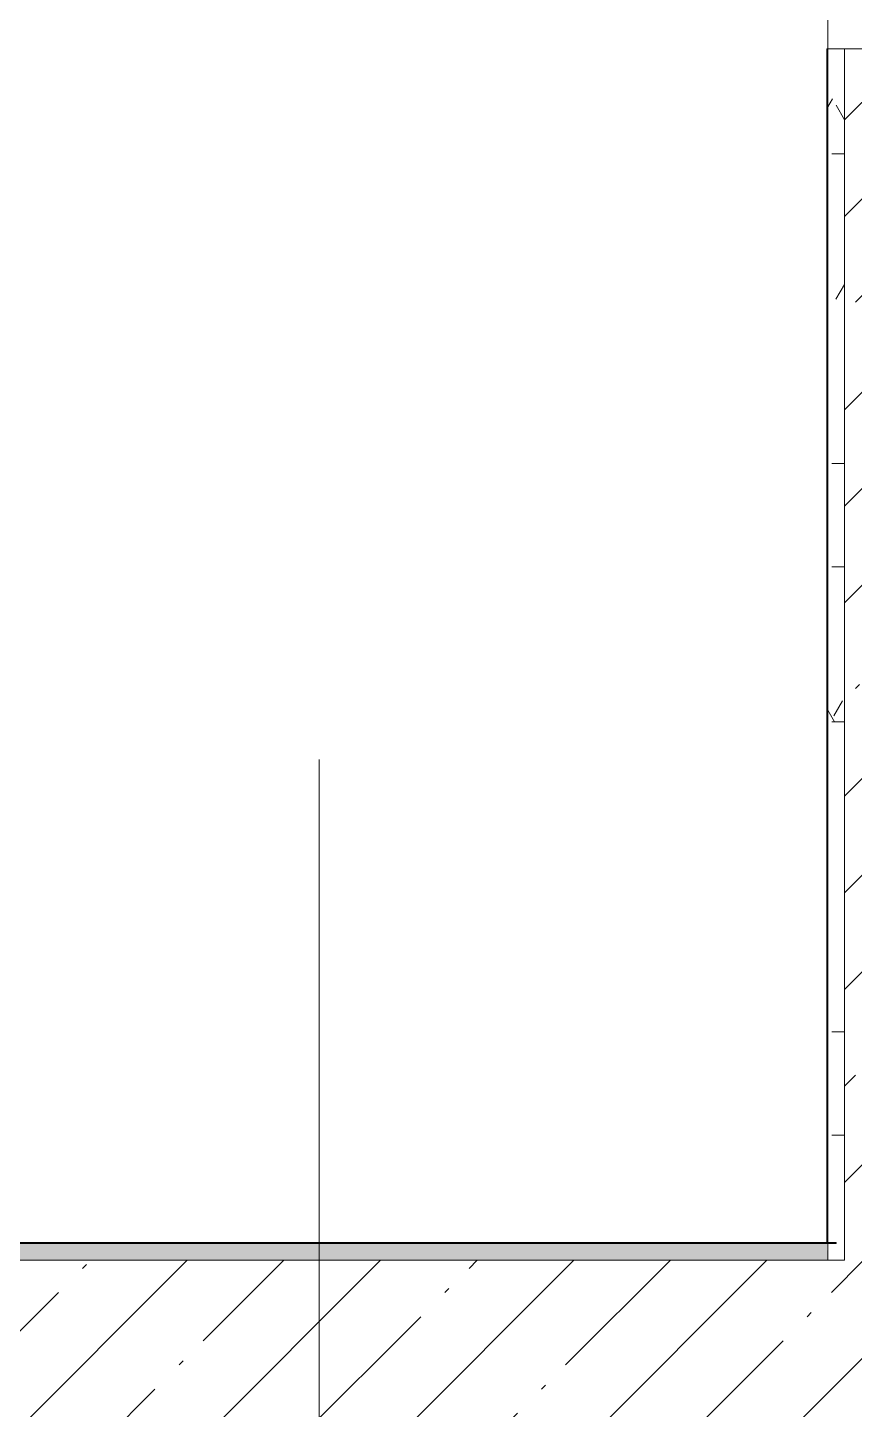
# Model space of a CAD drawing. Header units: millimetres. Extents: x -249154 to 415037, y -45458 to 354837.
# Drawn here: x 74580 to 75556, y 86910 to 88541 of the extents above; entities that cross this region are included whole.
import ezdxf

# ---------------------------------------------------------------- set-up
doc = ezdxf.new("R2010")
doc.units = ezdxf.units.MM
doc.linetypes.add('Осевая', pattern=[6350, 1270, -952.5, 3175, -952.5])
for name, color, linetype, lineweight in [('A-FLOR', 7, 'Continuous', 9), ('A-WALL', 7, 'Continuous', 5), ('I-WALL', 7, 'Continuous', 5), ('Оси-2', 7, 'Осевая', 9)]:
    doc.layers.add(name, color=color, linetype=linetype, lineweight=lineweight)
doc.layers.add('A-WALL-1', color=9, linetype='Continuous', lineweight=5, true_color=0x808080)
doc.layers.add('A-WALL-FNSH-1', color=9, linetype='Continuous', lineweight=5, true_color=0x808080)
pattern_1 = [(45, (0, 0), (-114.04925, 114.04925), []), (45, (114.05, 0), (-114.04925, 114.04925), [201.612, -40.322, 6.706, -33.617])]
pattern_2 = [(0, (0, 0), (243.84, 60.96), [20.117, -162.763, 20.117, -162.763, -975.36]), (0, (0, 0), (243.84, 60.96), [-365.76, 20.117, -345.643, 20.117, -162.763, -426.72]), (0, (0, 0), (243.84, 60.96), [-914.4, 20.117, -101.803, 20.117, -284.683]), (120, (91.44, 30.48), (-174.71291, 180.691634), [20.117, -162.763, 20.117, -162.763, -975.36]), (120, (91.44, 30.48), (-174.71291, 180.691634), [-365.76, 20.117, -345.643, 20.117, -162.763, -426.72]), (120, (91.44, 30.48), (-174.71291, 180.691634), [-914.4, 20.117, -101.803, 20.117, -284.683]), (240, (121.92, 152.4), (-69.12709, -241.651634), [20.117, -162.763, 20.117, -162.763, -975.36]), (240, (121.92, 152.4), (-69.12709, -241.651634), [-365.76, 20.117, -345.643, 20.117, -162.763, -426.72]), (240, (121.92, 152.4), (-69.12709, -241.651634), [-914.4, 20.117, -101.803, 20.117, -284.683])]

# ---------------------------------------------------------------- blocks, each defined once
blk = doc.blocks.new('1floor')
at = {"layer": 'I-WALL'}
h = blk.add_hatch(dxfattribs=at)
h.set_pattern_fill('FP_1', color=256, style=0, pattern_type=2)
h.set_pattern_definition(pattern_1)
h.paths.add_polyline_path([(75700, 7900), (75700, 9330), (75480, 9330), (75480, 7900)])
h.paths.add_polyline_path([(75680, 10830), (75700, 10830), (75700, 10900), (75680, 10900), (75680, 10857.5)])
h = blk.add_hatch(dxfattribs=at)
h.set_pattern_fill('FP_191', color=256, style=0, pattern_type=2)
h.set_pattern_definition(pattern_2)
h.paths.add_polyline_path([(75460, 7900), (75480, 7900), (75480, 9330), (75460, 9330), (75460, 7920)])
h = blk.add_hatch(dxfattribs=at)
h.set_pattern_fill('FP_191', color=256, style=0, pattern_type=2)
h.set_pattern_definition(pattern_2)
h.paths.add_polyline_path([(74962.5, 7900), (75460, 7900), (75459, 7920), (73730, 7920), (73730, 7908), (73760, 7908), (73760, 7900), (73947.5, 7900)])
h.paths.add_polyline_path([(72124.4, 7900), (72250, 7900), (72250, 7908), (72280, 7908), (72280, 7920), (71660, 7920), (71660, 7908), (71690, 7908), (71690, 7900), (72080, 7900)])
h.paths.add_polyline_path([(70320, 7900), (70680, 7900), (70680, 7908), (70710, 7908), (70710, 7920), (69360, 7920), (69360, 7908), (69390, 7908), (69390, 7900), (70020, 7900)])
h.paths.add_polyline_path([(67835, 7900), (68230, 7900), (68230, 7908), (68260, 7908), (68260, 7920), (66860, 7920), (66860, 7908), (66890, 7908), (66890, 7900), (67758.3, 7900)])
h.paths.add_polyline_path([(60610, 7900), (65880, 7900), (65880, 7908), (65910, 7908), (65910, 7920), (60610, 7920)])
h.paths.add_polyline_path([(57443, 7900), (58110, 7900), (58110, 7920), (50710, 7920), (50710, 7900), (57180, 7900)])
h.paths.add_polyline_path([(47910, 7900), (48210, 7900), (48210, 7920), (41840, 7920), (41840, 7900), (47410, 7900)])
h.paths.add_polyline_path([(39040, 7900), (39340, 7900), (39340, 7920), (38761, 7920), (38760, 7900), (38875.4, 7900)])
h = blk.add_hatch(dxfattribs=at)
h.set_pattern_fill('FP_1', color=256, style=0, pattern_type=2)
h.set_pattern_definition(pattern_1)
h.paths.add_polyline_path([(73730, 7680), (75700, 7680), (75700, 7900), (73705, 7900), (73705, 7680)])
h.paths.add_polyline_path([(72280, 7680), (72305, 7680), (72305, 7900), (72080, 7900), (72080, 7680), (72250, 7680)])
at = {"layer": 'A-FLOR'}
for p, q in [((75460, 10880), (75460, 7920)), ((73705, 7920), (75459, 7920))]:
    blk.add_line(p, q, dxfattribs=at)
at = {"layer": 'A-WALL'}
blk.add_line((75480, 9330), (75480, 7900), dxfattribs=at)
at = {"layer": 'A-WALL-1'}
for p, q in [((75700, 9330), (75460, 9330)), ((75460, 7920), (75460, 7900)), ((75480, 7900), (73760, 7900)), ((73760, 7900), (75460, 7900))]:
    blk.add_line(p, q, dxfattribs=at)
at = {"layer": 'A-WALL-FNSH-1'}
for p, q in [((75460, 9330), (75459, 9330)), ((75459, 9330), (75459, 7920)), ((75470, 7921), (73705, 7921)), ((73705, 7920), (75470, 7920)), ((75470, 7920), (75470, 7921))]:
    blk.add_line(p, q, dxfattribs=at)
at = {"layer": 'Оси-2'}
blk.add_line((74860, 3093.7), (74860, 22398.1), dxfattribs=at)

msp = doc.modelspace()

# ---------------------------------------------------------------- block references
msp.add_blockref('1floor', (64.7, 79186.1))

doc.saveas('drawing.dxf')
